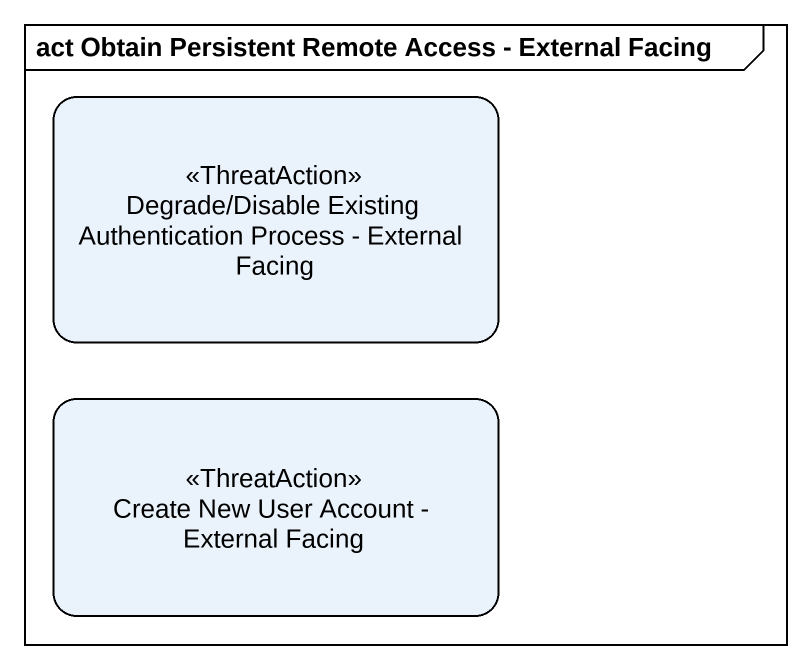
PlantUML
@startuml
mainframe act Obtain Persistent Remote Access - External Facing
hide empty description
state "Degrade/Disable Existing Authentication Process - External Facing" as Degrade_Disable_Existing <<ThreatAction>>
state "Create New User Account - External Facing" as Create_New_User_Account <<ThreatAction>>
@enduml
